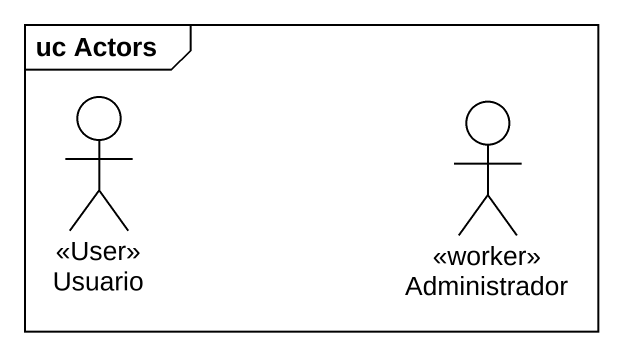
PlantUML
@startuml
mainframe uc Actors
actor Usuario <<User>>
actor Administrador <<worker>>
@enduml
